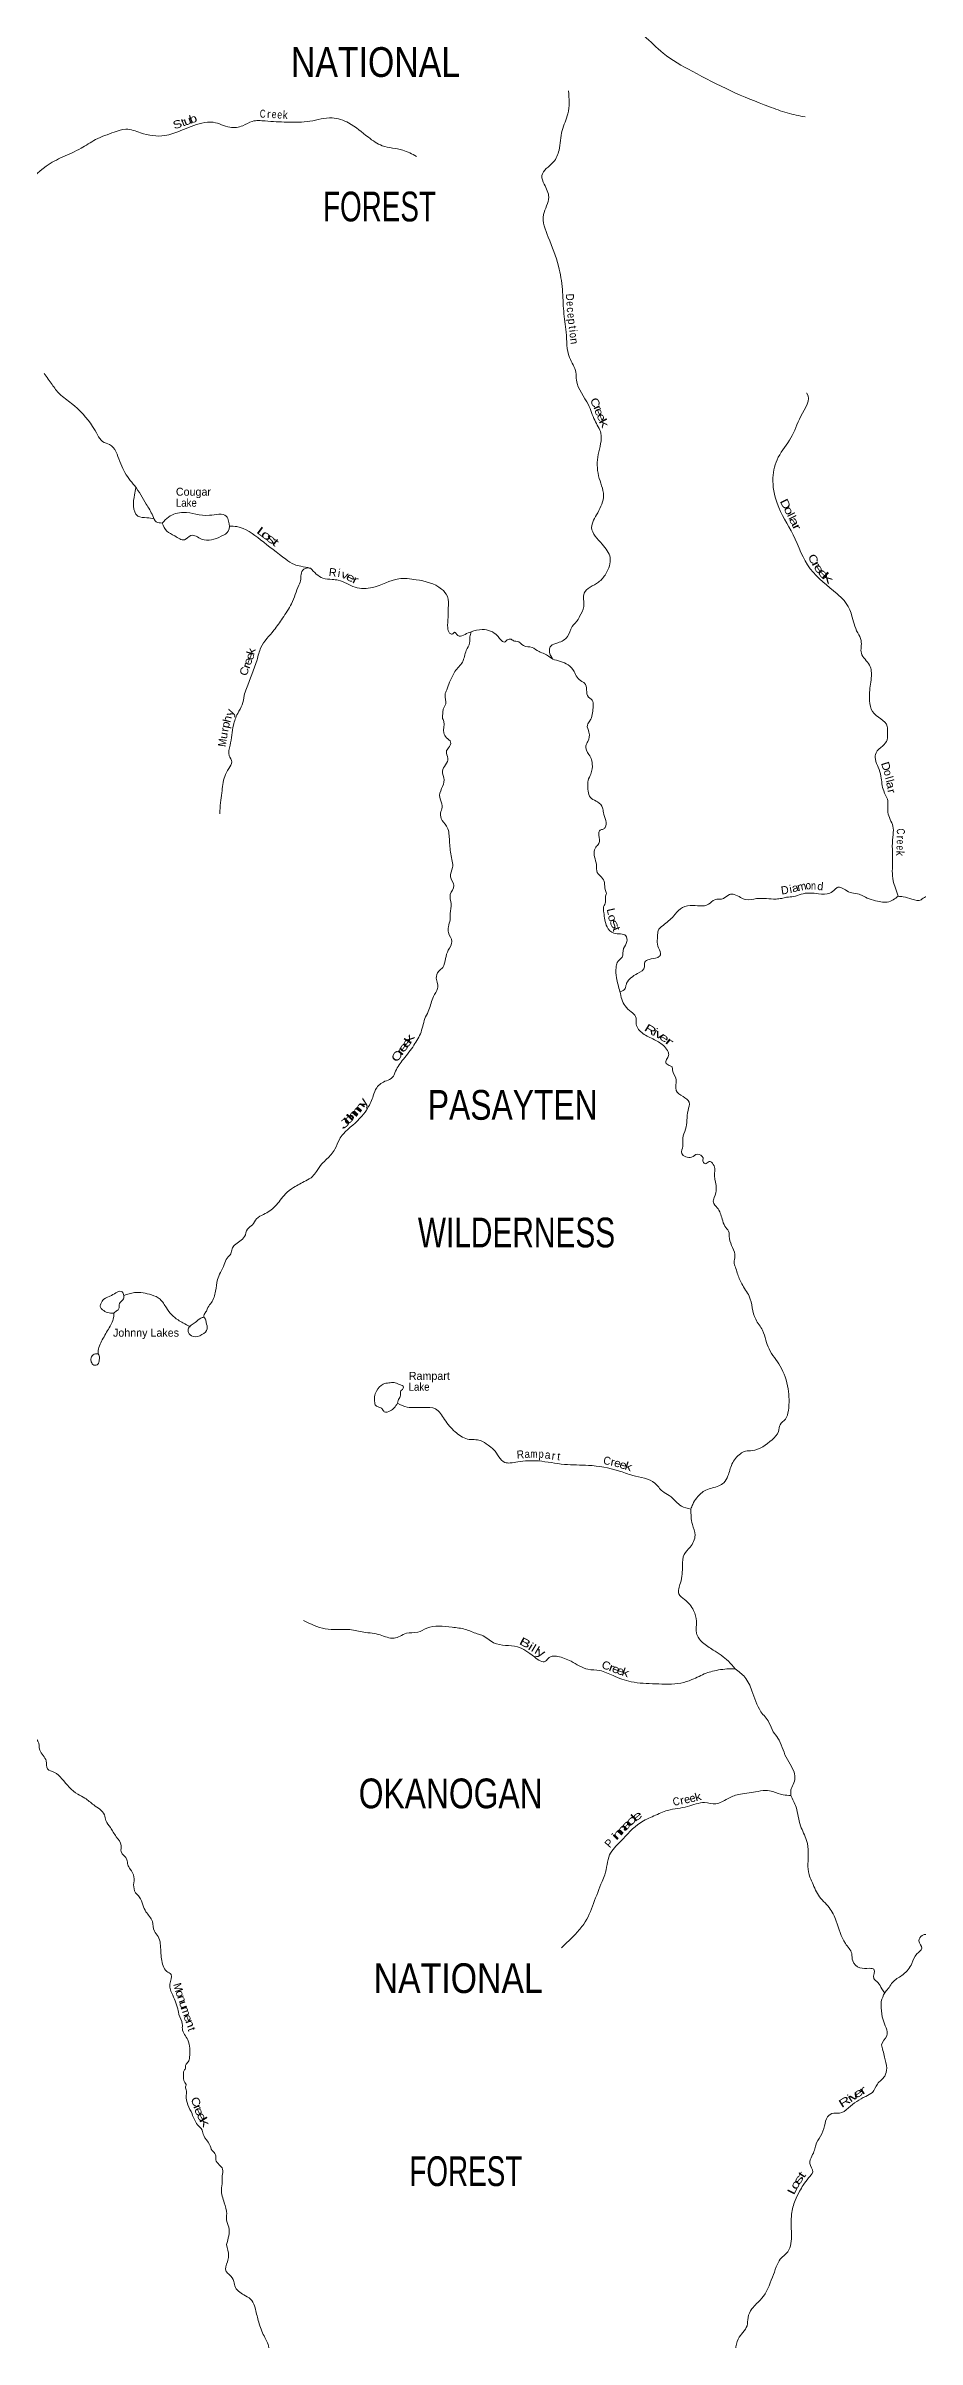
# Model space of a CAD drawing. Header units: feet. Extents: x -2 to 244583, y 367190 to 553316.
# Drawn here: x 126414 to 148198, y 462926 to 520239 of the extents above; entities that cross this region are included whole.
import ezdxf
from ezdxf.enums import TextEntityAlignment as Align

# ---------------------------------------------------------------- set-up
doc = ezdxf.new("R2010")
doc.units = ezdxf.units.FT
doc.header["$LTSCALE"] = 80
doc.linetypes.add('DOT_DASHED', pattern=[7.7, 5, -1.2, 0.3, -1.2])
for name, color, linetype, lineweight in [('39', 7, 'Continuous', 13), ('41', 7, 'Continuous', 13), ('44', 7, 'DOT_DASHED', 13)]:
    doc.layers.add(name, color=color, linetype=linetype, lineweight=lineweight)

msp = doc.modelspace()

# ---------------------------------------------------------------- linework, layer by layer
at = {"layer": '39'}
for points in [[(136481.24, 527177.16), (136961.83, 526698.74), (137390.38, 526450.8), (137629.24, 526139.77), (137973.85, 525467.46), (138103.81, 525114.58), (138307.68, 524847.69), (138505.79, 524390.32), (138730.76, 524054.81), (139032.04, 523610.86), (139638.8, 522710.85), (140087.46, 522145.15), (140556.32, 521419.68), (140907.74, 520852.78), (141104.36, 520680.99), (141364.04, 520489.73), (141847.55, 520056.11), (142574.44, 519603.2), (143542.91, 519112.74), (144491.93, 518721.29), (144949.77, 518562.84), (145400.84, 518461.02)], [(139484.39, 519115.63), (139465.11, 518540.14), (139322.32, 518123.15), (139245.3, 517630), (139101.02, 517334.53), (138817.47, 516994.81), (138874.83, 516778.78), (138988.21, 516456.08), (138857.8, 516021.01), (138976.14, 515459.36), (139230.22, 514733.28), (139328.58, 514149.1), (139361.56, 513608.69), (139422.75, 513080.77), (139509.54, 512447.83), (139663.99, 512081.08), (139680.63, 511880.75), (139977.87, 511270.66), (140136.64, 510881.67), (140290.58, 510555.42), (140226.14, 510027.99), (140234.76, 509491.32), (140356.26, 509002.63), (140211.64, 508569.42), (140060.17, 508198.91), (140324.63, 507782.86), (140521.22, 507449.03), (140414.75, 507044.64), (140230.9, 506835.78), (139875.63, 506562.03), (139861.47, 506229.66), (139758.15, 505974.42)], [(125011.34, 515804.62), (125081.08, 516064.75), (124995.52, 516432.35), (125033.23, 516661.7), (125132.98, 516788.51), (125295.65, 516741.89), (125668.16, 516602.64), (125835.04, 516707.99), (126424.28, 517233.76), (126838.86, 517463.68), (127294.13, 517679.92), (127656.2, 517895.02), (128123.97, 518083.05), (128414.86, 518155.49), (128782.69, 518066.82), (129391.43, 517995.29), (129789.06, 518119.68), (130317.64, 518306.43), (130601.04, 518328.14), (131013.89, 518203.56), (131337.59, 518243.99), (131575.35, 518352.24), (131897.39, 518362.26), (132444.83, 518332.52), (133017.96, 518355.75), (133572.12, 518439.52), (133984.99, 518312.92), (134477.71, 517954.36), (134826.77, 517743.94), (135336.72, 517632.71), (135685.11, 517476.96)], [(126369.09, 512050.09), (126568.33, 511774.64), (126757.59, 511542), (127056.36, 511302.6), (127582.13, 510727.72), (127708.32, 510516.58), (127833.94, 510352.03), (128009.14, 510275.18), (128263.55, 509852.93), (128487.64, 509424.24), (128637.82, 509239.73), (128925.02, 508787.5), (129088.72, 508491.75), (129175.65, 508342.93), (129327.1, 508313.47)], [(145432.91, 511560.36), (145439.09, 511552.34), (145294.08, 510985.43), (145043.44, 510441.54), (144727.24, 509955.58), (144593.74, 509441.48), (144696.77, 508806.72), (145095.49, 508017.59), (145525.33, 507170.11), (146197.63, 506542.33), (146501.97, 506179.44), (146559.94, 506021.36)], [(128666.48, 509197.13), (128632.43, 509018.88), (128605.57, 508730.92), (128711.88, 508489.16), (128943.38, 508447.44), (129115.01, 508421.5)], [(129325.96, 508312.36), (129439.88, 508111.21), (129639.93, 507990.1), (129878.15, 507895.8), (130040.98, 508001.1), (130309.52, 507913.24), (130801.05, 507982.06), (130975.71, 508113.84), (130984.83, 508361.07), (130926.56, 508485.93), (130502.82, 508507.07), (129853.57, 508578.1), (129482.14, 508464.17), (129325.96, 508312.36)], [(131009.08, 508233.43), (131189.13, 508223.81), (131780.77, 507894.82), (132410.8, 507410.34), (132629.28, 507273.26), (132789.85, 507232.69), (133023.54, 507186.58)], [(132329.61, 505936.77), (132558.19, 506298.09), (132738.95, 506758.09), (132789.76, 506910.62), (132801.97, 507070.79), (132895.9, 507177.27), (133029.51, 507187.01)], [(133029.51, 507187.01), (133338.53, 506937.61), (133573.98, 506904.04), (133726.17, 506885.65), (134145.74, 506708.49), (134585.49, 506703.76), (135237.29, 506920.38), (135671.18, 506897.35), (136308.25, 506664.12), (136452.33, 506481.56), (136476.24, 506184.1), (136472.95, 505957.2)], [(137050.76, 505595.49), (137016.18, 505466.33), (137009.44, 505320.56), (136926.21, 505127.5), (136829.71, 504839.21), (136643.63, 504604.68), (136572.03, 504468.39), (136506.44, 504338.24), (136437.41, 504143.3), (136396.01, 504023.5), (136412.34, 503790.95), (136348.77, 503660.81), (136339.56, 503563.59), (136328.39, 503458.25), (136363.79, 503351.35), (136362.34, 503072.07), (136430.28, 502949.29), (136534.56, 502836.99), (136481.24, 502692.79), (136427.4, 502605.25), (136467.47, 502431.61), (136330.75, 502114.59), (136371.27, 501892.38), (136308.5, 501677.27), (136262.01, 501452.19), (136326.71, 501242.36), (136291.55, 501104.42), (136297.2, 500932.46), (136430.54, 500741.52), (136504.39, 500418.46), (136540.27, 500042.41), (136576.37, 499860.64), (136583.93, 499700.84), (136529.36, 499473.67), (136616.42, 499253.94), (136523.39, 499026.39), (136547.78, 498797.95), (136523.71, 498556.91), (136519.12, 498397), (136478.21, 498224.59), (136479.57, 498078.9), (136564.6, 497859.16), (136475.59, 497635.69), (136408.67, 497430.65), (136337.85, 497209.38), (136235.53, 497111.25), (136176.43, 496936.64), (136208.05, 496801.37), (136207.11, 496683.99), (136103.76, 496478.6), (135993.5, 496145.65), (135910.09, 495972.82), (135794.19, 495593.28), (135617.1, 495263.72), (135353.17, 494913.09), (135159.6, 494613.73), (135076.08, 494453.04), (134929.02, 494376.74), (134685.73, 494200.33), (134600.56, 493999.16), (134463.71, 493696.31), (134313.84, 493486.41), (133854.39, 493046.86), (133752.42, 492910.28), (133639.35, 492662.29), (133441.19, 492421.57), (133316.83, 492298.94), (133180.94, 492109.42), (133082.92, 491985.02), (132911.89, 491874.08), (132607.79, 491707.2), (132402.83, 491545.34), (132146.59, 491237.27), (131857, 491034.11), (131681.89, 490927.17), (131580.07, 490774.41), (131457.6, 490665.96), (131382.4, 490481.08), (131264.02, 490368.63), (131133.4, 490266.17), (131069.48, 490174.49), (131042.27, 490052.8), (130950.16, 489944.65), (130874.72, 489786.07), (130777.44, 489580.74), (130706.19, 489406.01), (130658.3, 489114.14), (130553.66, 488829.82), (130467.71, 488711.61), (130428.1, 488618.13), (130376.23, 488536.68), (130364.69, 488465.11)], [(132329.61, 505936.77), (132118.13, 505633.08), (131792.2, 505200.89), (131693.86, 504892.34), (131427.25, 504175.4), (131374.2, 504002.88), (131325.75, 503771.71), (131210.35, 503556.08), (131105.8, 503261.64), (131019.38, 502758.94), (130999.54, 502497.69), (131063.71, 502344.52), (130988.36, 502175.83), (130886.92, 501982.59), (130813.86, 501567.04), (130781.71, 501323.89), (130762, 501048.48)], [(136472.95, 505957.2), (136461.45, 505695.66), (136509.24, 505562.56), (136570.2, 505536.85), (136634.54, 505584.02), (136681.52, 505537.94), (136746.76, 505487.98), (136894.12, 505531.92), (137050.76, 505595.84)], [(137049.05, 505595.14), (137326.18, 505651.47), (137700.01, 505503.35), (137781.91, 505402.96), (137881.69, 505339.18), (137945.96, 505392.42), (138045.01, 505407.55), (138130.47, 505359.82), (138199.32, 505356.44), (138356.17, 505250.72), (138571.16, 505204.25), (138744.18, 505100.71), (138878.31, 505043.33), (139086, 504911.79)], [(139086, 504911.79), (139004.94, 505139.67), (139040.47, 505237.15), (139215.78, 505321.83), (139455.25, 505473.91), (139572.35, 505723.96), (139724.5, 505905.55), (139758.15, 505974.42)], [(146559.94, 506021.36), (146711.06, 505568.93), (146797.87, 505375.51), (146802.85, 505057.85), (147008.01, 504762.38), (147051.44, 504445.09), (147004.7, 504029.79), (147010.21, 503872), (147083.55, 503603.58), (147451.38, 503228.74), (147458.87, 503077.04), (147446.35, 502898.84), (147334.47, 502739.91), (147172.09, 502570.37), (147153.35, 502408.29), (147224.03, 502208.64), (147292.91, 501984.69), (147361.1, 501617.06), (147454.09, 501411.55), (147475.77, 501039.42), (147602.48, 500690.56), (147588.42, 500461.76), (147583.84, 499864.74), (147598.55, 499371.12), (147652.84, 499191.55), (147723.58, 498985.83)], [(139086, 504911.79), (139278.82, 504854.99), (139471.93, 504767.83), (139621.2, 504605.37), (139695.42, 504460.4), (139815.81, 504356.34), (139880.99, 504312.46), (139981.38, 503965.37), (140093.75, 503853.14), (140098.48, 503780.34), (140052.98, 503448.02), (140015.24, 503370.75), (139953.47, 503264.92), (139993.62, 503083.19), (139967.41, 502854.26), (139913.76, 502746.49), (139992.74, 502524.66), (140056.72, 502391.72), (140072.94, 502171.31), (140039.73, 502041.47), (139972.44, 501876.9), (139963.5, 501749.32), (140057.59, 501426.46), (140210.16, 501344.98), (140335, 501198.47), (140354.36, 501075.22), (140400.3, 500705.34), (140350.1, 500662.36), (140273.39, 500639.35), (140238.11, 500515.57), (140242.09, 500305.15), (140164.01, 500211.3), (140130.19, 500148.24), (140178.18, 499776.36), (140202.26, 499580.3), (140306.6, 499461.92), (140380.76, 499323.02), (140398.53, 499153.2), (140429.77, 499058.4), (140404.3, 498967.09), (140409.52, 498841.67), (140359.99, 498725.84), (140363.37, 498580.18), (140445.63, 498222.8), (140617.15, 498062.58), (140915.3, 497998.7), (140942.96, 497853.27), (140859.57, 497678.43), (140819.08, 497461.5), (140698.88, 497326.77), (140669.63, 497207.09), (140682.15, 496948.19), (140768.33, 496605.02)], [(140770.2, 496599.69), (140901.2, 496683.21), (140914.88, 496735.96), (140934.43, 496811.02), (141205.45, 497052.45), (141381.98, 497224.16), (141389.03, 497337.55), (141495.64, 497409.42), (141711.79, 497456.04), (141780.03, 497519.44), (141733.88, 497693.02), (141701.7, 497889), (141710.5, 498030.74), (141719.78, 498121.89), (141846.03, 498258.71), (142107.03, 498489.92), (142279.44, 498669.68), (142523.59, 498753.01), (142984.78, 498787.86), (143137.59, 498898.62), (143355.92, 498929.08), (143502.77, 499027.65), (143626.21, 499030.88), (143784.8, 498955.52), (143908.77, 498902.09), (144183.83, 498927.04), (144669.74, 498915.58), (144811.27, 498933.15), (144934.49, 498960.66), (145110.44, 498976.54), (145295.22, 499036.42), (145508.36, 499067.44), (145735.24, 499049.41), (146014.46, 499062.25), (146149.14, 499162.72), (146215.5, 499209.91), (146404.36, 499144.97), (146562.94, 499069.62), (146749.47, 499037.04), (146806.4, 499009.26), (147210.61, 498859.41), (147528.4, 498860.48), (147598.9, 498897.6), (147723.58, 498985.83)], [(147723.58, 498985.83), (147849.2, 498972.89), (148068.37, 498912.29), (148299.24, 498900.38), (148405.87, 498970.22), (148525.48, 498951.15), (148669.5, 498918.15), (148809.14, 498921.54), (149216.17, 498903.24), (149417.56, 498795.93), (149618.07, 498783.72), (149759.33, 498829.62), (150040.54, 498846.53), (150300.88, 498930.01), (150618.69, 498929.06), (150891.78, 498947.91), (151060.11, 498913.13), (151364.43, 499055.72), (151756.26, 499148.58), (151964.13, 499180.12)], [(140768.33, 496605.02), (140895.16, 496244.02), (141050.36, 496097.81), (141158.74, 495979.47), (141176.68, 495791.45), (141340.8, 495556.29), (141629.67, 495401.26), (141880.24, 495229.67), (141972.58, 495094.99), (141983.54, 495004.03), (141912.37, 494821.21), (142002.01, 494759.35), (142069.16, 494721.56), (142082.04, 494642.76), (142171.31, 494402.82), (142169.76, 494133.66), (142345.29, 493977.53), (142496.36, 493839.37), (142469.94, 493632.71), (142409.51, 493164.66), (142338.74, 492939.35), (142340.58, 492741.05), (142313.93, 492558.66), (142557.68, 492467.95), (142706.82, 492538.21), (142845.29, 492448.5), (142846.23, 492347.32), (142903.34, 492301.34), (142995.95, 492354.86), (143101.86, 492285.06), (143130.84, 491997.99), (143176.28, 491682.75), (143125.74, 491457.63), (143102.54, 491340.03), (143198.95, 491203.37), (143323.04, 490919.24), (143393.53, 490739.83), (143483.75, 490615.24), (143505.7, 490431.31), (143641.45, 489981.36), (143622.54, 489837.5), (143653.99, 489720.44), (143701.95, 489569.13), (143813.77, 489299.06), (143998.82, 488989.22), (144162.05, 488414.08), (144332.62, 488138.51), (144417.9, 487892.45), (144494.83, 487672.63), (144774.08, 487246.34), (144969.62, 486679.61), (144978.72, 486135.34), (144903.8, 485920.11), (144773.54, 485779.21), (144730.55, 485612.85), (144570.55, 485404.88), (144073.1, 485132.91), (143909.29, 485117.15), (143780.32, 485055.18), (143568.18, 484794.09), (143465.68, 484497.64), (143363.99, 484330.71), (143241.26, 484250.6), (142916.36, 484144.22), (142687.39, 483951.77), (142587.69, 483788.91), (142540.24, 483667.03)], [(128116.78, 488567.51), (127954.86, 488583.9), (127832.79, 488651.52), (127777.54, 488715.74), (127788.91, 488798.81), (127866.77, 488914.92), (128054.12, 489011.86), (128320.5, 489099.45), (128365.89, 489006.8), (128338.57, 488897.26), (128256.4, 488809.44), (128233.42, 488667.57), (128161.09, 488610.2), (128116.73, 488566.85)], [(128365.4, 489012.19), (128634.43, 489080.25), (129053.96, 489023.63), (129269.52, 488916.45), (129429.42, 488699.46), (129719.67, 488396.72), (129841.75, 488329.11), (130026.89, 488227.71)], [(127719.51, 487553.61), (127740.31, 487711.65), (127805.69, 487864.06), (127978.96, 488169.3), (128107.85, 488457.91), (128116.93, 488569.3)], [(130362.7, 488467.75), (130286.01, 488442.72), (130147.39, 488330.07), (129978.67, 488188.79), (129977.6, 488085.58), (130095.94, 487985.55), (130316.16, 488030.19), (130448.37, 488179.2), (130424.68, 488332.77), (130403.68, 488413.51), (130362.7, 488467.75)], [(127719.51, 487553.61), (127596.29, 487526.1), (127540.65, 487414.26), (127561.72, 487325.42), (127635.16, 487263.41), (127711.83, 487290.46), (127751.32, 487398.1), (127750.34, 487503.32), (127719.51, 487553.61)], [(135206.32, 486315.29), (135124.37, 486203.19), (135025.89, 486127.35), (134876.32, 486103.63), (134820.99, 486175.95), (134743.67, 486219.71), (134662.37, 486255.34), (134633.02, 486364.33), (134631.97, 486477.65), (134685.3, 486619.82), (134849.67, 486793.43), (134993.09, 486825.18), (135120.55, 486832.5), (135246.47, 486787.18), (135358.41, 486721.49), (135328.59, 486662.52), (135292.46, 486629.79), (135275.62, 486481.9), (135219.85, 486384.22), (135208.66, 486314.36)], [(135206.32, 486315.29), (135450.12, 486218.5), (135652.63, 486208.34), (135851, 486208.25), (136156.97, 486174.8), (136382.09, 485909.88), (136646.06, 485602.84), (136957.46, 485419.7), (137281.66, 485384.41), (137470.98, 485268.89), (137609.66, 485156.92), (137891.96, 484837.91), (138025.7, 484823.03), (138213.69, 484851.17), (138729.66, 484872.39), (139378.18, 484787.64), (139979.59, 484763.15), (140733.85, 484626.83), (141087.14, 484510.88), (141641.55, 484315.95), (141835.71, 484115.48), (142000.65, 484009.83), (142166.01, 483859.67), (142304.71, 483745.68), (142540.24, 483667.03)], [(142540.24, 483667.03), (142578.17, 483288.98), (142645.43, 483020.49), (142520.7, 482719.78), (142374.63, 482538.25), (142330.65, 482260.59), (142280.04, 481825.01), (142242.12, 481549.43), (142379, 481413.16), (142608.29, 481136.13), (142679.62, 480865.66), (142680.38, 480566.17), (142832.28, 480338.98), (143101.25, 480147.34), (143478.32, 479867.71), (143652.15, 479677.16)], [(132860.09, 480889.33), (133396.42, 480680.05), (134014, 480657.74), (134366.78, 480596.42), (134772.27, 480525.5), (135119.16, 480443.89), (135270.51, 480493.94), (135427.71, 480568.32), (135710.88, 480591.32), (135938.63, 480696.74), (136569.99, 480717.06), (136900.43, 480663.62), (137198.99, 480555.23), (137310.65, 480519.9), (137609.96, 480330.57), (138204.01, 480227.08), (138629.41, 479974.23), (138905.69, 479867.65), (138997.97, 479957.59), (139076.59, 479992.76), (139212.25, 479988.01), (139545.35, 479865.79), (139966.2, 479667.53), (140262.04, 479633.99), (140595.18, 479507.72), (141047.98, 479356.32), (141655.72, 479303.56), (142293.15, 479323.94), (142567.66, 479407.56), (142922.42, 479568.86), (143079.86, 479616.94), (143492.23, 479677.62), (143652.15, 479677.16)], [(121679.8, 479153.88), (121867.19, 479098.5), (122112.88, 479234.46), (122279.15, 479203.7), (122412.75, 479202.98), (122700.78, 479139.01), (123186.5, 479147.79), (123303.74, 479165.12), (123490.81, 479292.41), (123717.63, 479280.45), (124004.4, 479133.5), (124146.23, 479118.69), (124302.89, 479033.21), (124533.14, 478869.51), (124843.64, 478783.5), (125077.89, 478625.92), (125217.71, 478609.07), (125303.17, 478561.33), (125366.63, 478485.06), (125502.95, 478409.49), (125594.18, 478394.19), (125734.98, 478272.12), (125948.22, 478197.3), (126030.57, 478048.35), (126216.41, 477872.09), (126263.04, 477645.89), (126423.43, 477376.29), (126453.61, 477178.27), (126628.5, 477090.94), (126816.23, 476928.85), (127214.52, 476544.2), (127391.55, 476444.74), (127611.72, 476276.91), (127877.15, 476030.59), (127914.93, 475885.25), (128029.91, 475710.32), (128173.72, 475483.05), (128299.27, 475259.65), (128296.59, 475111.9), (128442.19, 474908.93), (128463.6, 474783.68), (128523.33, 474672.96), (128618.26, 474477.59), (128609.94, 474283.25), (128658.35, 474083.38), (128750.41, 473979.05), (128839.32, 473777.55), (128917.81, 473608.33), (129077.98, 473363.01), (129126.78, 473120.65), (129219.1, 472987.99), (129287.35, 472614.29), (129349.39, 472254.69), (129435.68, 472117.92), (129545.71, 472040.07), (129513.55, 471796.92), (129586.95, 471522.42), (129722.19, 471127.11), (129743.26, 471038.28), (129826.38, 470806.37), (129827.55, 470680.92), (129961.7, 470402.96), (130006.19, 469972.37), (129974.89, 469854.69), (129912.84, 469779.21), (129909.08, 469748.82), (129897.67, 469669.79), (129871.62, 469641.2), (129858.18, 469562.15), (129886.56, 469339.83), (129919.38, 469293.6), (129901.93, 469210.47), (129924.68, 469158.07), (129925.96, 469020.48), (130069.96, 468554.42), (130208.09, 468284.61), (130318.62, 468152.12), (130360.38, 468014.92), (130508.18, 467793.77), (130570.34, 467638.55), (130658.35, 467534.18), (130665.63, 467404.74), (130833.76, 467173.66), (130825.22, 467003.59), (130826.59, 466855.88), (130804.11, 466661.4), (130875.97, 466334.27), (130935.21, 466057.61), (130932.52, 465911.88), (130986.91, 465722.19), (130928.17, 465290.59)], [(143652.15, 479677.16), (143886.84, 479471.01), (144068.13, 479130.79), (144293.63, 478606.84), (144492.46, 478339.64), (144601.95, 478101.92), (144714.7, 477949.22), (144921.57, 477469.61), (145140.53, 476996.19), (145115.8, 476825.97), (145048.36, 476677.59), (145039.18, 476576.32), (145039.76, 476513.59)], [(139306.19, 472707.91), (139663.25, 473057.43), (139861.4, 473298.15), (140109.61, 473816.6), (140321.12, 474363.02), (140392.41, 474533.69), (140509.28, 475026.58), (140787.46, 475369.26), (141279.07, 475833.41), (141617.56, 476002.65), (141960.4, 476139.55), (142459.47, 476237.5), (142885.67, 476334.75), (143163.24, 476307.1), (143457.63, 476429.36), (143729.89, 476537.24), (144156.39, 476602.11), (144411.08, 476641.02), (144593.56, 476608.4), (144849.33, 476529.95), (145039.76, 476513.59)], [(145039.61, 476513.6), (145169.98, 476223.46), (145283.63, 475755.08), (145434.81, 475388.26), (145476.12, 475081.07), (145497.35, 474538.94), (145559.57, 474377.66), (145730.89, 474021.15), (145994.86, 473714.11), (146176.13, 473375.9), (146404.02, 472813.53), (146562.23, 472560.1), (146586.17, 472380.23), (146765.92, 472205.93), (147008.93, 472194.13), (147116.44, 472168.87), (147114.5, 471942.21), (147216.68, 471837.97), (147315.33, 471677.04), (147386.31, 471582.77)], [(148539.79, 473025.07), (148323.08, 473016.39), (148243.38, 472880.03), (148313.91, 472696.57), (148189.74, 472553.7), (148066.45, 472315.74), (147848.37, 472040.42), (147609.11, 471866.08), (147427.12, 471627.54), (147387.04, 471584.66)], [(147387.04, 471584.66), (147302.06, 471363.25), (147297.47, 471203.34), (147346.78, 470906.35), (147421.53, 470704.71), (147441.57, 470508.62), (147310.05, 470284.74), (147343.75, 470143.41), (147381.78, 469971.77), (147436.94, 469699.12), (147386.18, 469498.29), (147203.8, 469302.24), (147078.22, 469092.58), (146911.15, 468991.8), (146480.63, 468706.32), (146255.18, 468570.56), (146113.46, 468573.22), (145958.48, 468478.63), (145883.63, 468255.3), (145778.75, 467997.28), (145661.38, 467775.56), (145632.17, 467651.83), (145566.77, 467501.44), (145517.88, 467316.82), (145586.62, 467107.03), (145482.79, 466954.25), (145350.86, 466774.88), (145259.16, 466622.21), (145147.98, 466388.41), (145060.02, 466051.63), (145054.48, 465557.81), (144961.51, 465107.66), (144776.95, 464927.78), (144677.56, 464732.55), (144578.76, 464472.56), (144308.42, 463939.73), (144067.89, 463684.44), (143970.76, 463462.91), (143944.29, 463262.32), (143722.71, 462928.28), (143658.38, 462662.56), (143648.11, 462460.1), (143658.11, 462255.81), (143514.58, 462017.64), (143317.32, 461898.35), (142948.42, 461516.33), (142711.61, 461295.47), (142544.81, 461166.36), (142400.88, 460970.69), (142308.08, 460718.85), (142244.88, 460550.28), (142045.24, 460250.86), (141902.74, 460119.96), (141737.54, 460035.38), (141518.52, 460079.79), (141356.77, 460060), (141231.92, 459989.98), (141156.4, 459933.13)], [(130928.17, 465290.59), (130981.44, 465003.75), (130952.39, 464861.81), (130920.22, 464620.69), (131008.06, 464534.53), (131112.83, 464369.61), (131156.72, 464220.29), (131405.62, 464010.24), (131566.67, 463888.37), (131645.25, 463709.03), (131723.05, 463396.13), (131851.85, 463041.22), (131982.03, 462755.14), (131985.63, 462585.19), (131880.56, 462347.4), (131841.54, 462189.18), (131869.68, 461993.16), (131913.99, 461799.32), (131898.2, 461538.12), (131826.99, 461140.79), (131830.34, 460780.62), (131865.17, 460517.89), (131827.05, 460262.54), (131857.01, 460088.8), (131944.81, 460006.69), (131987.84, 459950.45), (131997.95, 459877.12)]]:
    msp.add_spline(points, degree=3, dxfattribs=at)

# ---------------------------------------------------------------- texts
at = {"layer": '41'}
for s, rotation, width, p in [('S', 19.115, 1.25, (129735.59, 518185.9)), ('t', 19.606, 1.1, (129876.81, 518235.87)), ('u', 19.606, 1.35, (129988.08, 518275.5)), ('b', 19.311, 1.25, (130128.3, 518324.85)), ('C', 359.555, 0.75, (131835.98, 518442.74)), ('e', 356.537, 0.8, (132116.77, 518432.75)), ('e', 357.244, 0.8, (132257.75, 518421.5)), ('k', 357.244, 0.9, (132395.24, 518415)), ('D', 273.215, 0.9, (139419.57, 513953.76)), ('e', 272.862, 0.8, (139432.16, 513790.59)), ('c', 274.677, 0.95, (139440.7, 513635.76)), ('e', 276.431, 0.85, (139455.84, 513486.44)), ('o', 277.329, 0.85, (139511.72, 512993.42)), ('C', 294.369, 1.2, (140059.16, 511285.09)), ('r', 295.235, 1.5, (140127.49, 511152.05)), ('e', 292.172, 1.25, (140154.63, 511053.36)), ('e', 292.172, 1.25, (140215.64, 510919.76)), ('k', 298.039, 1.6, (140281.5, 510766.51)), ('D', 296.762, 1.35, (144817.5, 508743.04)), ('o', 296.762, 1.4, (144902.08, 508581.74)), ('l', 296.762, 1.1, (144951.81, 508478.66)), ('l', 296.762, 1.1, (144987.27, 508408.35)), ('a', 296.85, 1.5, (145038.57, 508307.16)), ('L', 323.199, 1.75, (131765.21, 508006.37)), ('o', 323.199, 1.7, (131874.27, 507924.78)), ('s', 323.063, 2, (131986.68, 507840.1)), ('t', 321.712, 1.7, (132098.29, 507754.66)), ('r', 296.85, 1.55, (145107.37, 508171.13)), ('C', 296.971, 1.25, (145513.41, 507369.91)), ('r', 297.971, 1.6, (145586.66, 507239.21)), ('e', 302.724, 1.55, (145661.12, 507120.73)), ('v', 339.111, 1.3, (133857.73, 506927.52)), ('e', 332.479, 1.4, (133991.69, 506867.05)), ('r', 336.694, 1.45, (134118.75, 506802.06)), ('e', 313.351, 1.95, (145784.17, 506976.26)), ('k', 317.867, 2.15, (145891.29, 506869.77)), ('e', 69.419, 1.2, (131557.56, 504820.52)), ('k', 74.449, 1.25, (131642.53, 505080.04)), ('e', 69.419, 1.2, (131610.78, 504951.09)), ('C', 69.783, 1.1, (131468.1, 504574.78)), ('r', 69.419, 1.35, (131521.69, 504710.87)), ('h', 77.074, 1.1, (131047.12, 503394.27)), ('p', 77.818, 1.1, (131002.92, 503252.81)), ('y', 71.155, 1.25, (131106.07, 503546.49)), ('M', 81.71, 0.9, (130925.77, 502810.07)), ('u', 80.406, 1.1, (130952.45, 502989.08)), ('r', 80.406, 1.05, (130976.59, 503131.92)), ('D', 287.467, 1.15, (147325.42, 502205.1)), ('a', 283.478, 1.15, (147441.46, 501741.98)), ('r', 283.273, 1.15, (147466.74, 501590.79)), ('e', 269.403, 0.75, (147688.21, 500342.3)), ('C', 269.718, 0.75, (147691.02, 500606.06)), ('k', 266.696, 0.95, (147674, 500064.3)), ('e', 266.272, 0.8, (147682.01, 500200.98)), ('a', 14.822, 1.15, (145173.98, 499100.25)), ('o', 7.772, 0.9, (145488.62, 499159.67)), ('n', 359.821, 0.8, (145607.35, 499152.26)), ('L', 283.099, 1.1, (140453.75, 498583.71)), ('o', 291.175, 1.2, (140487.04, 498409.83)), ('s', 300.781, 1.75, (140554.78, 498242.42)), ('t', 293.235, 1.2, (140592.47, 498132.64)), ('R', 328.597, 1.5, (141479.92, 495567.21)), ('r', 53.056, 1.9, (135357.86, 495051.64)), ('e', 53.056, 1.7, (135431.61, 495158.63)), ('e', 53.005, 1.7, (135513.6, 495268.9)), ('k', 57.98, 1.75, (135584.25, 495371.9)), ('i', 332.039, 1.25, (141606.61, 495504.06)), ('v', 330.039, 1.6, (141711.81, 495442.2)), ('e', 327.605, 1.55, (141823.51, 495373.01)), ('r', 322.177, 1.95, (141947.39, 495278.82)), ('C', 56.572, 1.4, (135271.21, 494934.16)), ('J', 42.682, 2.2, (133952.39, 493244.79)), ('o', 44.808, 2.05, (134057.46, 493356.46)), ('h', 46.808, 2.05, (134151.44, 493455.8)), ('n', 49.723, 1.95, (134250.12, 493554.7)), ('n', 54.608, 1.75, (134338.46, 493660.47)), ('y', 61.098, 1.55, (134424.99, 493787.09)), ('R', 4.296, 0.95, (138285.89, 484936.83)), ('a', 4.296, 0.9, (138455.51, 484949.56)), ('m', 358.892, 0.8, (138613.48, 484952.08)), ('p', 358.521, 0.85, (138796.05, 484951.88)), ('a', 354.187, 0.95, (138952.8, 484930.24)), ('C', 349.286, 0.95, (140428.24, 484781.43)), ('r', 349.286, 1.1, (140570.05, 484753.34)), ('e', 344.391, 1.1, (140683.21, 484723.89)), ('e', 342.18, 1.15, (140820.07, 484682.26)), ('k', 342.18, 1.3, (140951.24, 484640.81)), ('B', 332.283, 1.55, (138351.82, 480242.42)), ('i', 327.718, 1.4, (138487.91, 480154.04)), ('l', 328.842, 1.25, (138562.37, 480110.85)), ('l', 328.842, 1.25, (138645.43, 480058.91)), ('y', 332.894, 1.5, (138747.74, 480003.8)), ('C', 339.332, 1.1, (140389.46, 479669.52)), ('r', 339.152, 1.35, (140526.94, 479618.02)), ('e', 339.152, 1.2, (140631.9, 479579.34)), ('k', 341.624, 1.3, (140876.44, 479492.83)), ('e', 340.306, 1.2, (140752.84, 479536.26)), ('C', 10.523, 0.9, (142192.49, 476268.76)), ('r', 10.675, 1.1, (142336.66, 476296.6)), ('k', 14.861, 1.2, (142743.15, 476385.7)), ('n', 46.698, 2.05, (140881.98, 475594.68)), ('a', 46.698, 2.05, (140991.91, 475706.31)), ('c', 46, 2.25, (141104.04, 475810.01)), ('l', 42.821, 1.75, (141188.81, 475881.91)), ('e', 37.208, 1.75, (141252.35, 475922.46)), ('i', 46.338, 1.85, (140715.71, 475415.09)), ('n', 46.698, 2.05, (140782.69, 475493.65)), ('o', 289.194, 1.15, (129678.7, 471530.58)), ('n', 288.577, 1.25, (129726.46, 471399.79)), ('u', 288.577, 1.3, (129770.16, 471252.01)), ('m', 289.448, 1.1, (129826.6, 471089.27)), ('e', 289.989, 1.2, (129880.77, 470917.82)), ('n', 290.751, 1.3, (129933.9, 470779.99)), ('t', 288.975, 1.05, (129969.92, 470641.16)), ('C', 294.494, 1.2, (130074.41, 468821.53)), ('R', 32.189, 1.5, (146435.51, 468775.33)), ('i', 33.549, 1.4, (146568.9, 468860.83)), ('v', 33.549, 1.7, (146665.5, 468924.9)), ('e', 33.548, 1.6, (146773.14, 468996.27)), ('r', 33.548, 1.8, (146893.65, 469068.01)), ('r', 294.494, 1.5, (130122.76, 468686.56)), ('e', 295.056, 1.35, (130157.24, 468578.89)), ('e', 299.181, 1.45, (130225.74, 468438.17)), ('k', 302.646, 1.75, (130301.25, 468304.23)), ('t', 56.372, 1.55, (145398.78, 466981.67)), ('L', 62.808, 1.45, (145163.64, 466611.34)), ('o', 60.44, 1.45, (145233.1, 466738.43)), ('s', 59.575, 1.75, (145313.86, 466865.68))]:
    msp.add_text(s, height=200, rotation=rotation, dxfattribs=dict(at, width=width)).set_placement(p, align=Align.CENTER)
for s, rotation, p in [('r', 356.537, (131983.15, 518436.42)), ('p', 276.431, (139473.76, 513340.5)), ('t', 276.792, (139488.16, 513193.33)), ('i', 276.792, (139500.34, 513105.23)), ('n', 277.329, (139529.71, 512846.98)), ('R', 353.209, (133576.5, 506984.09)), ('i', 351.624, (133731.48, 506963.33)), ('o', 283.047, (147374.74, 502051.09)), ('l', 285.853, (147403.25, 501922.89)), ('l', 284.853, (147421.25, 501845.14)), ('r', 269.403, (147689.61, 500456.01)), ('D', 8.182, (144904.21, 499042.25)), ('i', 10.065, (145052.55, 499064.68)), ('m', 12.19, (145333.69, 499134.47)), ('d', 354.508, (145769.63, 499137.62)), ('r', 352.187, (139095.94, 484906.49)), ('t', 352.498, (139225.2, 484889.4)), ('e', 12.847, (142466.65, 476322.73)), ('e', 12.847, (142602.34, 476352.14)), ('P', 48.225, (140571.39, 475253.65)), ('M', 286.086, (129627.88, 471688.04))]:
    msp.add_text(s, height=200, rotation=rotation, dxfattribs=at).set_placement(p, align=Align.CENTER)
for s, p in [('Cougar', (129665.8, 508996.14)), ('Johnny Lakes', (128093.16, 487979.2)), ('Rampart', (135489.18, 486900.12))]:
    msp.add_text(s, height=200, dxfattribs=at).set_placement(p)
at = {"layer": '41', "width": 0.9}
for p in [(129665.8, 508721), (135484.7, 486626.99)]:
    msp.add_text('Lake', height=200, dxfattribs=at).set_placement(p)
at = {"layer": '44'}
for s, width, p in [('NATIONAL', 0.85, (134656.85, 519462.56)), ('FOREST', 0.7, (134755.09, 515851.44)), ('PASAYTEN', 0.8, (138086.88, 493400.42)), ('WILDERNESS', 0.75, (138181.8, 490210.97)), ('OKANOGAN', 0.8, (136535.73, 476193.15)), ('NATIONAL', 0.85, (136724.94, 471575.12)), ('FOREST', 0.7, (136914.21, 466751.76))]:
    msp.add_text(s, height=743.7, dxfattribs=dict(at, width=width)).set_placement(p, align=Align.CENTER)

doc.saveas('drawing.dxf')
